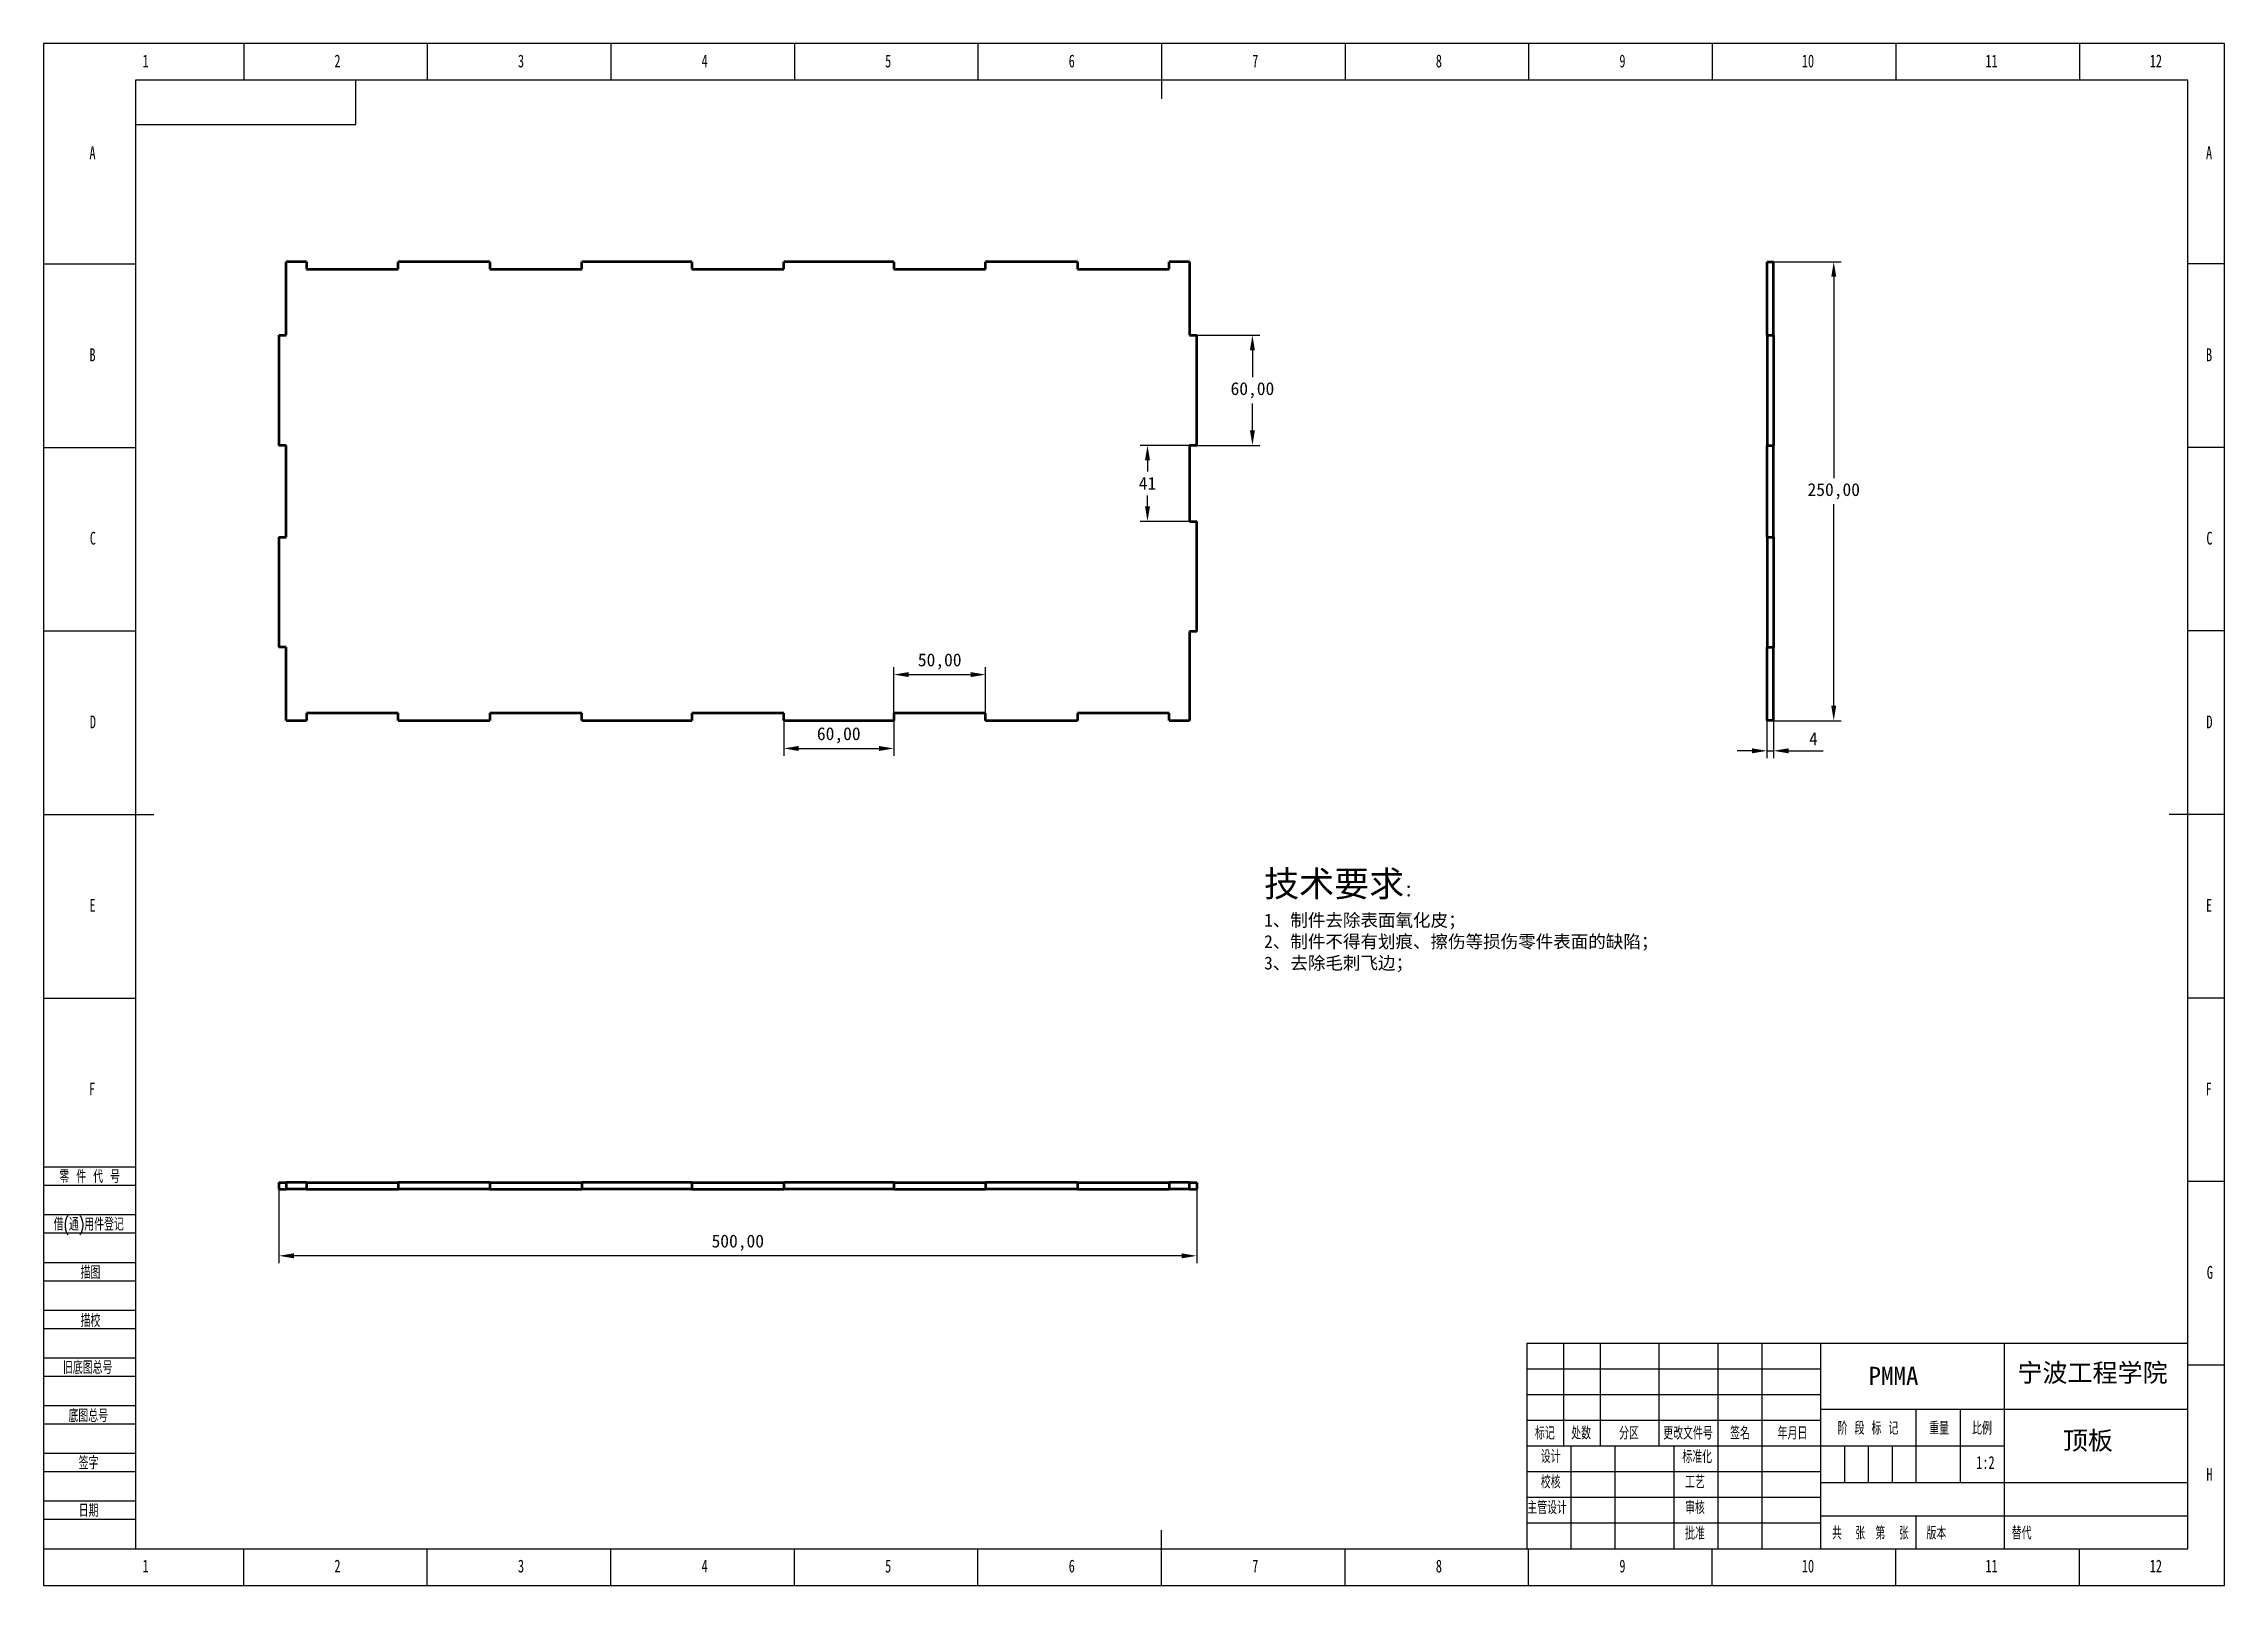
# Model space of a CAD drawing. Header units: millimetres. Extents: x 0 to 594, y 0 to 420.
import ezdxf

# ---------------------------------------------------------------- set-up
doc = ezdxf.new("R2010")
doc.units = ezdxf.units.MM
doc.header["$PDSIZE"] = -1
for name, color, linetype in [('10', 7, 'Continuous'), ('5', 7, 'Continuous'), ('SLD-0', 7, 'Continuous')]:
    doc.layers.add(name, color=color, linetype=linetype)
doc.layers.add('标注层', color=4, linetype='Continuous', lineweight=25)
doc.layers.add('轮廓实线层', color=7, linetype='Continuous', lineweight=50)
doc.styles.add('SLDTEXTSTYLE0', font='TXT', dxfattribs={"width": 0.7, "bigfont": 'bigfont'})
doc.styles.add('SLDTEXTSTYLE1', font='TXT', dxfattribs={"width": 0.614286, "bigfont": 'bigfont'})
doc.styles.add('SLDTEXTSTYLE2', font='TXT', dxfattribs={"width": 0.6, "bigfont": 'bigfont'})
doc.styles.add('SLDTEXTSTYLE3', font='TXT', dxfattribs={"width": 0.7})
doc.dimstyles.new('ISO-25', dxfattribs={"dimtxt": 2.5, "dimasz": 2.5, "dimexe": 1.25, "dimexo": 0.625, "dimtad": 1, "dimtxsty": 'Standard', "dimcen": 2.5, "dimadec": 0, "dimazin": 0, "dimtfac": 1, "dimtmove": 0, "dimatfit": 3, "dimfxl": 1, "dimarcsym": 0})

# ---------------------------------------------------------------- blocks, each defined once
blk = doc.blocks.new('*D1')
at = {"layer": 'Defpoints', "color": 0, "transparency": 16777216}
for p in [(256.58, 248.11), (231.58, 235.56), (256.58, 235.56)]:
    blk.add_point(p, dxfattribs=at)
at = {"layer": '标注层', "color": 0, "lineweight": -2, "transparency": 16777216}
for p, q in [((231.58, 235.56), (231.58, 250.11)), ((256.58, 235.56), (256.58, 250.11)), ((235.66, 248.11), (252.5, 248.11))]:
    blk.add_line(p, q, dxfattribs=at)
at = {"layer": '标注层', "color": 0, "transparency": 16777216}
for points in [[(235.66, 248.79), (235.66, 247.43), (231.58, 248.11)], [(252.5, 248.79), (252.5, 247.43), (256.58, 248.11)]]:
    blk.add_solid(points, dxfattribs=at)
at = {"layer": '标注层', "color": 0, "transparency": 16777216, "insert": (244.08, 251.67), "char_height": 3.5, "attachment_point": 5}
blk.add_mtext('50,00', dxfattribs=at)
blk = doc.blocks.new('*D2')
at = {"layer": 'Defpoints', "color": 0, "transparency": 16777216}
for p in [(201.58, 235.56), (231.58, 235.56), (231.58, 227.99)]:
    blk.add_point(p, dxfattribs=at)
at = {"layer": '标注层', "color": 0, "lineweight": -2, "transparency": 16777216}
for p, q in [((201.58, 235.56), (201.58, 225.99)), ((231.58, 235.56), (231.58, 225.99)), ((205.66, 227.99), (227.5, 227.99))]:
    blk.add_line(p, q, dxfattribs=at)
at = {"layer": '标注层', "color": 0, "transparency": 16777216}
for points in [[(205.66, 228.67), (205.66, 227.31), (201.58, 227.99)], [(227.5, 228.67), (227.5, 227.31), (231.58, 227.99)]]:
    blk.add_solid(points, dxfattribs=at)
at = {"layer": '标注层', "color": 0, "transparency": 16777216, "insert": (216.58, 231.56), "char_height": 3.5, "attachment_point": 5}
blk.add_mtext('60,00', dxfattribs=at)
blk = doc.blocks.new('*D3')
at = {"layer": 'Defpoints', "color": 0, "transparency": 16777216}
for p in [(314.08, 340.56), (314.08, 310.56), (329.26, 310.56)]:
    blk.add_point(p, dxfattribs=at)
at = {"layer": '标注层', "color": 0, "lineweight": -2, "transparency": 16777216}
for p, q in [((314.08, 340.56), (331.26, 340.56)), ((329.26, 336.48), (329.26, 329.13)), ((329.26, 314.64), (329.26, 322)), ((314.08, 310.56), (331.26, 310.56))]:
    blk.add_line(p, q, dxfattribs=at)
at = {"layer": '标注层', "color": 0, "transparency": 16777216}
for points in [[(328.58, 336.48), (329.94, 336.48), (329.26, 340.56)], [(328.58, 314.64), (329.94, 314.64), (329.26, 310.56)]]:
    blk.add_solid(points, dxfattribs=at)
at = {"layer": '标注层', "color": 0, "transparency": 16777216, "insert": (329.26, 325.56), "char_height": 3.5, "attachment_point": 5}
blk.add_mtext('60,00', dxfattribs=at)
blk = doc.blocks.new('*D4')
at = {"layer": 'Defpoints', "color": 0, "transparency": 16777216}
for p in [(312.08, 310.56), (300.68, 289.84), (312.08, 289.84)]:
    blk.add_point(p, dxfattribs=at)
at = {"layer": '标注层', "color": 0, "lineweight": -2, "transparency": 16777216}
for p, q in [((312.08, 310.56), (298.68, 310.56)), ((300.68, 306.48), (300.68, 303.47)), ((300.68, 293.92), (300.68, 296.93)), ((312.08, 289.84), (298.68, 289.84))]:
    blk.add_line(p, q, dxfattribs=at)
at = {"layer": '标注层', "color": 0, "transparency": 16777216}
for points in [[(300, 306.48), (301.36, 306.48), (300.68, 310.56)], [(300, 293.92), (301.36, 293.92), (300.68, 289.84)]]:
    blk.add_solid(points, dxfattribs=at)
at = {"layer": '标注层', "color": 0, "transparency": 16777216, "insert": (300.68, 300.2), "char_height": 3.5, "attachment_point": 5}
blk.add_mtext('41', dxfattribs=at)
blk = doc.blocks.new('*D5')
at = {"layer": 'Defpoints', "color": 0, "transparency": 16777216}
for p in [(471.22, 360.56), (471.22, 235.56), (487.6, 235.56)]:
    blk.add_point(p, dxfattribs=at)
at = {"layer": '标注层', "color": 0, "lineweight": -2, "transparency": 16777216}
for p, q in [((471.22, 360.56), (489.6, 360.56)), ((487.6, 356.48), (487.6, 301.63)), ((487.6, 239.64), (487.6, 294.5)), ((471.22, 235.56), (489.6, 235.56))]:
    blk.add_line(p, q, dxfattribs=at)
at = {"layer": '标注层', "color": 0, "transparency": 16777216}
for points in [[(486.92, 356.48), (488.28, 356.48), (487.6, 360.56)], [(486.92, 239.64), (488.28, 239.64), (487.6, 235.56)]]:
    blk.add_solid(points, dxfattribs=at)
at = {"layer": '标注层', "color": 0, "transparency": 16777216, "insert": (487.6, 298.06), "char_height": 3.5, "attachment_point": 5}
blk.add_mtext('250,00', dxfattribs=at)
blk = doc.blocks.new('*D6')
at = {"layer": 'Defpoints', "color": 0, "transparency": 16777216}
for p in [(469.42, 235.56), (471.22, 235.56), (471.22, 227.35)]:
    blk.add_point(p, dxfattribs=at)
at = {"layer": '标注层', "color": 0, "lineweight": -2, "transparency": 16777216}
for p, q in [((469.42, 235.56), (469.42, 225.35)), ((471.22, 235.56), (471.22, 225.35)), ((465.34, 227.35), (461.26, 227.35)), ((469.42, 227.35), (471.22, 227.35)), ((475.3, 227.35), (484.76, 227.35))]:
    blk.add_line(p, q, dxfattribs=at)
at = {"layer": '标注层', "color": 0, "transparency": 16777216}
for points in [[(465.34, 228.03), (465.34, 226.67), (469.42, 227.35)], [(475.3, 228.03), (475.3, 226.67), (471.22, 227.35)]]:
    blk.add_solid(points, dxfattribs=at)
at = {"layer": '标注层', "color": 0, "transparency": 16777216, "insert": (482.07, 230.62), "char_height": 3.5, "attachment_point": 5}
blk.add_mtext('4', dxfattribs=at)
blk = doc.blocks.new('*D7')
at = {"layer": 'Defpoints', "color": 0, "transparency": 16777216}
for p in [(64.08, 107.96), (314.08, 107.96), (64.08, 89.78)]:
    blk.add_point(p, dxfattribs=at)
at = {"layer": '标注层', "color": 0, "lineweight": -2, "transparency": 16777216}
for p, q in [((64.08, 107.96), (64.08, 87.78)), ((314.08, 107.96), (314.08, 87.78)), ((310, 89.78), (68.16, 89.78))]:
    blk.add_line(p, q, dxfattribs=at)
at = {"layer": '标注层', "color": 0, "transparency": 16777216}
for points in [[(68.16, 90.46), (68.16, 89.1), (64.08, 89.78)], [(310, 90.46), (310, 89.1), (314.08, 89.78)]]:
    blk.add_solid(points, dxfattribs=at)
at = {"layer": '标注层', "color": 0, "transparency": 16777216, "insert": (189.08, 93.35), "char_height": 3.5, "attachment_point": 5}
blk.add_mtext('500,00', dxfattribs=at)

msp = doc.modelspace()

# ---------------------------------------------------------------- linework, layer by layer
at = {"layer": '5', "color": 7}
for p, q in [((594.0053, 420), (0, 420)), ((0, 420), (0, 0)), ((594.0053, 0), (594.0053, 420)), ((0, 114), (25, 114)), ((0, 109), (25, 109)), ((0, 101), (25, 101)), ((0, 96), (25, 96)), ((0, 88), (25, 88)), ((0, 83), (25, 83)), ((0, 75), (25, 75)), ((0, 70), (25, 70)), ((0, 62), (25, 62)), ((0, 57), (25, 57)), ((404, 59), (484, 59)), ((0, 49), (25, 49)), ((404, 52), (484, 52)), ((0, 44), (25, 44)), ((0, 36), (25, 36)), ((490.5, 38), (490.5, 28)), ((497, 38), (497, 28)), ((503.5, 38), (503.5, 28)), ((0, 31), (25, 31)), ((0, 23), (25, 23)), ((0, 18), (25, 18)), ((0, 0), (594.0053, 0))]:
    msp.add_line(p, q, dxfattribs=at)
at = {"layer": '5'}
for p, q in [((54.5, 420), (54.5, 410)), ((104.5, 420), (104.5, 410)), ((154.5, 420), (154.5, 410)), ((204.5, 420), (204.5, 410)), ((254.5, 420), (254.5, 410)), ((354.5, 420), (354.5, 410)), ((404.5, 420), (404.5, 410)), ((454.5, 420), (454.5, 410)), ((504.5, 420), (504.5, 410)), ((554.5, 420), (554.5, 410)), ((0, 360), (25, 360)), ((594.0053, 360), (584.0053, 360)), ((0, 310), (25, 310)), ((594.0053, 310), (584.0053, 310)), ((0, 260), (25, 260)), ((594.0053, 260), (584.0053, 260)), ((0, 160), (25, 160)), ((594.0053, 160), (584.0053, 160)), ((594.0053, 110), (584.0053, 110)), ((594.0053, 60), (584.0053, 60)), ((54.5, 0), (54.5, 10)), ((104.5, 0), (104.5, 10)), ((154.5, 0), (154.5, 10)), ((204.5, 0), (204.5, 10)), ((254.5, 0), (254.5, 10)), ((354.5, 0), (354.5, 10)), ((404.5, 0), (404.5, 10)), ((454.5, 0), (454.5, 10)), ((504.5, 0), (504.5, 10)), ((554.5, 0), (554.5, 10))]:
    msp.add_line(p, q, dxfattribs=at)
at = {"layer": '5', "lineweight": 25}
for p, q in [((304.5027, 420), (304.5027, 405)), ((0, 210), (30, 210)), ((594.0053, 210), (579.0053, 210)), ((304.5027, 0), (304.5027, 15))]:
    msp.add_line(p, q, dxfattribs=at)
at = {"layer": '5', "color": 7, "lineweight": 25}
for p, q in [((584.0053, 410), (25, 410)), ((25, 410), (25, 10)), ((85, 398), (85, 410)), ((584.0053, 10), (584.0053, 410)), ((25, 398), (85, 398)), ((404, 66), (584, 66)), ((404, 66), (404, 10)), ((414, 66), (414, 38)), ((424, 66), (424, 38)), ((440, 66), (440, 38)), ((456, 66), (456, 10)), ((468, 66), (468, 38)), ((484, 66), (484, 10)), ((534, 66), (534, 38)), ((484, 48), (584, 48)), ((510, 48), (510, 28)), ((522, 48), (522, 28)), ((404, 45), (484, 45)), ((404, 38), (534, 38)), ((416, 38), (416, 10)), ((428, 38), (428, 10)), ((444, 38), (444, 10)), ((468, 38), (468, 10)), ((534, 38), (534, 10)), ((404, 31), (484, 31)), ((404, 24), (484, 24)), ((484, 28), (584, 28)), ((484.0053, 18.9847), (584.0053, 18.9847)), ((510, 18.9847), (510, 10)), ((404, 17), (484, 17)), ((0, 10), (584.0053, 10))]:
    msp.add_line(p, q, dxfattribs=at)
at = {"layer": '轮廓实线层'}
for p, q in [((66.0824, 340.5626), (66.0824, 360.5626)), ((71.5824, 360.5626), (66.0824, 360.5626)), ((71.5824, 360.5626), (71.5824, 358.5626)), ((71.5824, 358.5626), (96.5824, 358.5626)), ((96.5824, 358.5626), (96.5824, 360.5626)), ((121.5824, 360.5626), (96.5824, 360.5626)), ((121.5824, 360.5626), (121.5824, 358.5626)), ((121.5824, 358.5626), (146.5824, 358.5626)), ((146.5824, 358.5626), (146.5824, 360.5626)), ((176.5824, 360.5626), (146.5824, 360.5626)), ((176.5824, 360.5626), (176.5824, 358.5626)), ((176.5824, 358.5626), (201.5824, 358.5626)), ((201.5824, 358.5626), (201.5824, 360.5626)), ((231.5824, 360.5626), (201.5824, 360.5626)), ((231.5824, 360.5626), (231.5824, 358.5626)), ((231.5824, 358.5626), (256.5824, 358.5626)), ((256.5824, 358.5626), (256.5824, 360.5626)), ((281.5824, 360.5626), (256.5824, 360.5626)), ((281.5824, 360.5626), (281.5824, 358.5626)), ((281.5824, 358.5626), (306.5824, 358.5626)), ((306.5824, 358.5626), (306.5824, 360.5626)), ((312.0824, 360.5626), (306.5824, 360.5626)), ((312.0824, 360.5626), (312.0824, 340.5626)), ((469.4221, 360.5626), (471.2221, 360.5626)), ((469.4221, 340.5626), (469.4221, 360.5626)), ((471.2221, 340.5626), (471.2221, 360.5626)), ((64.0824, 340.5626), (66.0824, 340.5626)), ((64.0824, 340.5626), (64.0824, 310.5626)), ((312.0824, 340.5626), (314.0824, 340.5626)), ((314.0824, 310.5626), (314.0824, 340.5626)), ((469.4221, 340.5626), (469.4221, 310.5626)), ((469.4221, 340.5626), (471.2221, 340.5626)), ((471.2221, 340.5626), (471.2221, 310.5626)), ((66.0824, 310.5626), (64.0824, 310.5626)), ((66.0824, 285.5626), (66.0824, 310.5626)), ((314.0824, 310.5626), (312.0824, 310.5626)), ((312.0824, 310.5626), (312.0824, 289.8384)), ((469.4221, 310.5626), (471.2221, 310.5626)), ((469.4221, 285.5626), (469.4221, 310.5626)), ((471.2221, 285.5626), (471.2221, 310.5626)), ((64.0824, 285.5626), (66.0824, 285.5626)), ((64.0824, 285.5626), (64.0824, 255.5626)), ((312.0824, 289.8384), (314.0824, 289.8384)), ((314.0824, 259.8384), (314.0824, 289.8384)), ((469.4221, 285.5626), (471.2221, 285.5626)), ((469.4221, 285.5626), (469.4221, 255.5626)), ((471.2221, 285.5626), (471.2221, 255.5626)), ((66.0824, 255.5626), (64.0824, 255.5626)), ((66.0824, 235.5626), (66.0824, 255.5626)), ((314.0824, 259.8384), (312.0824, 259.8384)), ((312.0824, 259.8384), (312.0824, 235.5626)), ((469.4221, 255.5626), (471.2221, 255.5626)), ((469.4221, 235.5626), (469.4221, 255.5626)), ((471.2221, 235.5626), (471.2221, 255.5626)), ((66.0824, 235.5626), (71.5824, 235.5626)), ((96.5824, 237.5626), (71.5824, 237.5626)), ((71.5824, 237.5626), (71.5824, 235.5626)), ((96.5824, 235.5626), (96.5824, 237.5626)), ((96.5824, 235.5626), (121.5824, 235.5626)), ((146.5824, 237.5626), (121.5824, 237.5626)), ((121.5824, 237.5626), (121.5824, 235.5626)), ((146.5824, 235.5626), (146.5824, 237.5626)), ((146.5824, 235.5626), (176.5824, 235.5626)), ((201.5824, 237.5626), (176.5824, 237.5626)), ((176.5824, 237.5626), (176.5824, 235.5626)), ((201.5824, 235.5626), (201.5824, 237.5626)), ((201.5824, 235.5626), (231.5824, 235.5626)), ((256.5824, 237.5626), (231.5824, 237.5626)), ((231.5824, 237.5626), (231.5824, 235.5626)), ((256.5824, 235.5626), (256.5824, 237.5626)), ((256.5824, 235.5626), (281.5824, 235.5626)), ((306.5824, 237.5626), (281.5824, 237.5626)), ((281.5824, 237.5626), (281.5824, 235.5626)), ((306.5824, 235.5626), (306.5824, 237.5626)), ((306.5824, 235.5626), (312.0824, 235.5626)), ((471.2221, 235.5626), (469.4221, 235.5626)), ((64.0824, 109.7565), (64.0824, 107.9565)), ((64.0824, 109.7565), (66.0824, 109.7565)), ((64.0824, 107.9565), (66.0824, 107.9565)), ((66.0824, 109.7565), (66.0824, 107.9565)), ((71.5824, 109.7565), (66.0824, 109.7565)), ((71.5824, 107.9565), (66.0824, 107.9565)), ((71.5824, 109.7565), (71.5824, 107.9565)), ((71.5824, 109.7565), (96.5824, 109.7565)), ((71.5824, 107.9565), (96.5824, 107.9565)), ((96.5824, 109.7565), (96.5824, 107.9565)), ((121.5824, 109.7565), (96.5824, 109.7565)), ((121.5824, 107.9565), (96.5824, 107.9565)), ((121.5824, 109.7565), (121.5824, 107.9565)), ((121.5824, 109.7565), (146.5824, 109.7565)), ((121.5824, 107.9565), (146.5824, 107.9565)), ((146.5824, 109.7565), (146.5824, 107.9565)), ((176.5824, 109.7565), (146.5824, 109.7565)), ((176.5824, 107.9565), (146.5824, 107.9565)), ((176.5824, 109.7565), (176.5824, 107.9565)), ((176.5824, 109.7565), (201.5824, 109.7565)), ((176.5824, 107.9565), (201.5824, 107.9565)), ((201.5824, 109.7565), (201.5824, 107.9565)), ((231.5824, 109.7565), (201.5824, 109.7565)), ((231.5824, 107.9565), (201.5824, 107.9565)), ((231.5824, 109.7565), (231.5824, 107.9565)), ((231.5824, 109.7565), (256.5824, 109.7565)), ((231.5824, 107.9565), (256.5824, 107.9565)), ((256.5824, 109.7565), (256.5824, 107.9565)), ((281.5824, 109.7565), (256.5824, 109.7565)), ((281.5824, 107.9565), (256.5824, 107.9565)), ((281.5824, 109.7565), (281.5824, 107.9565)), ((281.5824, 109.7565), (306.5824, 109.7565)), ((281.5824, 107.9565), (306.5824, 107.9565)), ((306.5824, 109.7565), (306.5824, 107.9565)), ((312.0824, 109.7565), (306.5824, 109.7565)), ((312.0824, 107.9565), (306.5824, 107.9565)), ((312.0824, 107.9565), (312.0824, 109.7565)), ((312.0824, 109.7565), (314.0824, 109.7565)), ((312.0824, 107.9565), (314.0824, 107.9565)), ((314.0824, 109.7565), (314.0824, 107.9565))]:
    msp.add_line(p, q, dxfattribs=at)

# ---------------------------------------------------------------- texts
at = {"layer": '10', "char_height": 3.5, "attachment_point": 2}
for s, insert, style in [('1', (27.7944, 417.0199), 'SLDTEXTSTYLE3'), ('2', (80.0444, 417.0199), 'SLDTEXTSTYLE3'), ('3', (130.0444, 417.0199), 'SLDTEXTSTYLE3'), ('4', (180.0444, 417.0199), 'SLDTEXTSTYLE3'), ('5', (230.0444, 417.0199), 'SLDTEXTSTYLE3'), ('6', (280.0469, 417.0199), 'SLDTEXTSTYLE3'), ('7', (330.0469, 417.0199), 'SLDTEXTSTYLE3'), ('8', (380.0469, 417.0199), 'SLDTEXTSTYLE3'), ('9', (430.0469, 417.0199), 'SLDTEXTSTYLE3'), ('10', (480.5889, 417.0199), 'SLDTEXTSTYLE3'), ('11', (530.5889, 417.0199), 'SLDTEXTSTYLE3'), ('12', (575.3439, 417.0199), 'SLDTEXTSTYLE3'), ('A', (13.3203, 392.0199), 'SLDTEXTSTYLE3'), ('A', (589.8303, 392.0199), 'SLDTEXTSTYLE3'), ('B', (13.3203, 336.9654), 'SLDTEXTSTYLE3'), ('B', (589.8303, 336.9654), 'SLDTEXTSTYLE3'), ('C', (13.4273, 287.0199), 'SLDTEXTSTYLE3'), ('C', (589.9373, 287.0199), 'SLDTEXTSTYLE3'), ('D', (13.4297, 236.9654), 'SLDTEXTSTYLE3'), ('D', (589.9397, 236.9654), 'SLDTEXTSTYLE3'), ('E', (13.3179, 187.0199), 'SLDTEXTSTYLE3'), ('E', (589.8279, 187.0199), 'SLDTEXTSTYLE3'), ('F', (13.2243, 136.9654), 'SLDTEXTSTYLE3'), ('F', (589.7343, 136.9654), 'SLDTEXTSTYLE3'), ('G', (590.0491, 87.0199), 'SLDTEXTSTYLE3'), ('H', (589.9397, 32.0199), 'SLDTEXTSTYLE3'), ('主管设计', (409.5184, 22.9442), 'SLDTEXTSTYLE0'), ('1', (27.7944, 7.0199), 'SLDTEXTSTYLE3'), ('2', (80.0444, 7.0199), 'SLDTEXTSTYLE3'), ('3', (130.0444, 7.0199), 'SLDTEXTSTYLE3'), ('4', (180.0444, 7.0199), 'SLDTEXTSTYLE3'), ('5', (230.0444, 7.0199), 'SLDTEXTSTYLE3'), ('6', (280.0469, 7.0199), 'SLDTEXTSTYLE3'), ('7', (330.0469, 7.0199), 'SLDTEXTSTYLE3'), ('8', (380.0469, 7.0199), 'SLDTEXTSTYLE3'), ('9', (430.0469, 7.0199), 'SLDTEXTSTYLE3'), ('10', (480.5889, 7.0199), 'SLDTEXTSTYLE3'), ('11', (530.5889, 7.0199), 'SLDTEXTSTYLE3'), ('12', (575.3439, 7.0199), 'SLDTEXTSTYLE3')]:
    msp.add_mtext(s, dxfattribs=dict(at, insert=insert, style=style))
at = {"layer": '10', "color": 7, "char_height": 3.5}
for s, insert, attachment_point, style in [('零 件 代 号', (4.2849, 113.1242), 1, 'SLDTEXTSTYLE1'), ('借(通)用件登记', (2.7355, 100.137), 1, 'SLDTEXTSTYLE0'), ('描图', (12.7617, 86.9834), 2, 'SLDTEXTSTYLE0'), ('描校', (12.7617, 73.8814), 2, 'SLDTEXTSTYLE0'), ('旧底图总号', (5.2617, 61.0888), 1, 'SLDTEXTSTYLE0'), ('底图总号', (6.7617, 47.9751), 1, 'SLDTEXTSTYLE0'), ('标记', (408.9122, 43.2318), 2, 'SLDTEXTSTYLE0'), ('处数', (418.8003, 43.2318), 2, 'SLDTEXTSTYLE0'), ('分区', (431.8304, 43.2318), 2, 'SLDTEXTSTYLE0'), ('更改文件号', (447.9013, 43.2318), 2, 'SLDTEXTSTYLE0'), ('签名', (462.0762, 43.2318), 2, 'SLDTEXTSTYLE0'), ('年月日', (476.3574, 43.2318), 2, 'SLDTEXTSTYLE0'), ('阶 段 标 记', (496.9262, 44.5695), 2, 'SLDTEXTSTYLE1'), ('重量', (516.2895, 44.5695), 2, 'SLDTEXTSTYLE0'), ('比例', (527.9819, 44.5695), 2, 'SLDTEXTSTYLE0'), ('设计', (410.4994, 36.8674), 2, 'SLDTEXTSTYLE0'), ('标准化', (450.4168, 36.8018), 2, 'SLDTEXTSTYLE0'), ('签字', (12.2444, 35.1094), 2, 'SLDTEXTSTYLE0'), ('校核', (410.4994, 29.9213), 2, 'SLDTEXTSTYLE0'), ('工艺', (449.8017, 29.9213), 2, 'SLDTEXTSTYLE0'), ('日期', (12.2444, 22.1483), 2, 'SLDTEXTSTYLE0'), ('审核', (449.8017, 22.9442), 2, 'SLDTEXTSTYLE0'), ('批准', (449.8017, 15.9569), 2, 'SLDTEXTSTYLE0'), ('共  张', (491.6409, 15.9971), 2, 'SLDTEXTSTYLE2'), ('第  张', (503.4958, 15.9971), 2, 'SLDTEXTSTYLE2'), ('版本', (515.5521, 15.9971), 2, 'SLDTEXTSTYLE0')]:
    msp.add_mtext(s, dxfattribs=dict(at, insert=insert, attachment_point=attachment_point, style=style))
at = {"layer": 'SLD-0', "char_height": 3.5}
for s, insert, attachment_point, style in [('1:2', (528.9242, 35.2366), 2, 'SLDTEXTSTYLE3'), ('替代', (536.0783, 15.9971), 1, 'SLDTEXTSTYLE0')]:
    msp.add_mtext(s, dxfattribs=dict(at, insert=insert, attachment_point=attachment_point, style=style))
at = {"layer": '标注层', "attachment_point": 1}
for s, width, insert, char_height in [('{\\fFangSong|b0|i0|c134|p49;\\H2x;技术要求\\H0.5x;：\\P1、制件去除表面氧化皮；\\P2、制件不得有划痕、擦伤等损伤零件表面的缺陷；\\P3、去除毛刺飞边；}', 229.772778, (332.4299, 194.6355), 3.5), ('{\\fFangSong|b0|i0|c134|p49;PMMA}', 41.817639, (497.0812, 59.5541), 5), ('{\\fFangSong|b0|i0|c134|p49;宁波工程学院}', 44.414266, (537.6242, 60.4427), 5), ('{\\fFangSong|b0|i0|c134|p49;顶板}', 39.920188, (549.9992, 41.9757), 5)]:
    msp.add_mtext_dynamic_manual_height_columns(s, width=width, gutter_width=17.5, heights=[0], dxfattribs=dict(at, insert=insert, char_height=char_height))

# ---------------------------------------------------------------- dimensions: what is measured, and where the dimension line sits
at = {"layer": '标注层'}
for base, p1, p2, picture, middle in [((487.5956, 235.5626), (471.2221, 360.5626), (471.2221, 235.5626), '*D5', (487.5956, 298.0626)), ((329.2574, 310.5626), (314.0824, 340.5626), (314.0824, 310.5626), '*D3', (329.2574, 325.5626))]:
    dim = msp.add_linear_dim(base=base, p1=p1, p2=p2, angle=90, dimstyle='ISO-25', override={"dimtxt": 3.5, "dimasz": 4.08, "dimexe": 2, "dimexo": 0, "dimgap": 1.524, "dimtih": 1, "dimtoh": 1, "dimlfac": 2, "dimzin": 0, "dimadec": 2, "dimtzin": 0}, dxfattribs=at)
    dim.commit()
    dim.dimension.update_dxf_attribs({"geometry": picture, "text_midpoint": middle})
dim = msp.add_linear_dim(base=(300.68, 289.8384), p1=(312.0824, 310.5626), p2=(312.0824, 289.8384), angle=90, text='41', dimstyle='ISO-25', override={"dimtxt": 3.5, "dimasz": 4.08, "dimexe": 2, "dimexo": 0, "dimgap": 1.524, "dimtih": 1, "dimtoh": 1, "dimlfac": 2, "dimzin": 0, "dimadec": 2, "dimtzin": 0}, dxfattribs=at)
dim.commit()
dim.dimension.update_dxf_attribs({"geometry": '*D4', "text_midpoint": (300.68, 300.2005)})
for base, p1, p2, picture, middle in [((256.5824, 248.1064), (231.5824, 235.5626), (256.5824, 235.5626), '*D1', (244.0824, 251.6721)), ((231.5824, 227.9943), (201.5824, 235.5626), (231.5824, 235.5626), '*D2', (216.5824, 231.56)), ((64.0824, 89.7796), (314.0824, 107.9565), (64.0824, 107.9565), '*D7', (189.0824, 93.3453))]:
    dim = msp.add_linear_dim(base=base, p1=p1, p2=p2, dimstyle='ISO-25', override={"dimtxt": 3.5, "dimasz": 4.08, "dimexe": 2, "dimexo": 0, "dimgap": 1.524, "dimtih": 1, "dimtoh": 1, "dimlfac": 2, "dimzin": 0, "dimadec": 2, "dimtzin": 0}, dxfattribs=at)
    dim.commit()
    dim.dimension.update_dxf_attribs({"geometry": picture, "text_midpoint": middle})
dim = msp.add_linear_dim(base=(471.2221, 227.3492), p1=(469.4221, 235.5626), p2=(471.2221, 235.5626), text='4', dimstyle='ISO-25', override={"dimtxt": 3.5, "dimasz": 4.08, "dimexe": 2, "dimexo": 0, "dimgap": 1.524, "dimtih": 1, "dimtoh": 1, "dimlfac": 2, "dimzin": 0, "dimadec": 2, "dimtzin": 0}, dxfattribs=at)
dim.commit()
dim.dimension.update_dxf_attribs({"geometry": '*D6', "text_midpoint": (482.0728, 230.6232)})

doc.saveas('drawing.dxf')
